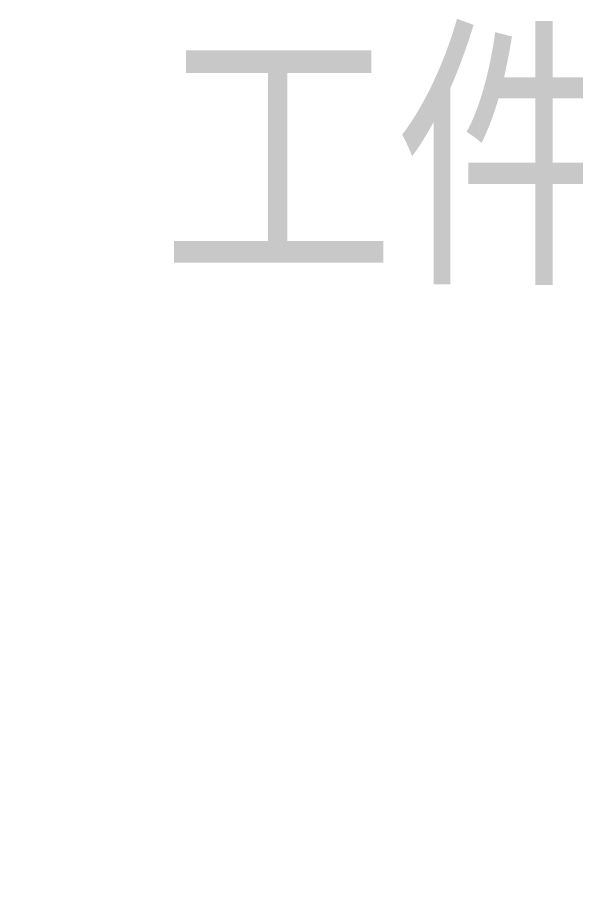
# Model space of a CAD drawing. Header units: millimetres. Extents: x 1333 to 106363, y -60675 to -5704.
# Drawn here: x 6551.21 to 6569.53, y -60113.83 to -60085.37 of the extents above; entities that cross this region are included whole.
import ezdxf

# ---------------------------------------------------------------- set-up
doc = ezdxf.new("R2010")
doc.units = ezdxf.units.MM
doc.header["$LTSCALE"] = 0.5
doc.layers.add('标注线', color=3, linetype='Continuous', lineweight=18)
doc.styles.add('DIM', font='romans.shx', dxfattribs={"width": 0.8, "bigfont": 'bigfont.shx'})
doc.dimstyles.new('DEH 1-2$7', dxfattribs={"dimscale": 2, "dimtxt": 3.5, "dimasz": 2.5, "dimexe": 1, "dimexo": 0.625, "dimgap": 1.2, "dimtad": 1, "dimdsep": 46, "dimtxsty": 'DIM', "dimblk": 'OPEN', "dimcen": 0, "dimclrd": 8, "dimclre": 8, "dimclrt": 2, "dimazin": 2, "dimtfac": 0.5, "dimtmove": 0, "dimatfit": 3, "dimldrblk": 'OPEN', "dimfxl": 1, "dimtolj": 2, "dimlwd": 13, "dimlwe": 13, "dimarcsym": 1})

# ---------------------------------------------------------------- blocks, each defined once
blk = doc.blocks.new('_Open')
at = {"color": 0, "linetype": 'ByBlock', "lineweight": -2}
for p, q in [((-1, 0.1667), (0, 0)), ((-1, -0.1667), (0, 0)), ((0, 0), (-1, 0))]:
    blk.add_line(p, q, dxfattribs=at)

msp = doc.modelspace()

# ---------------------------------------------------------------- texts
at = {"layer": '标注线', "color": 2, "insert": (6670.531, -60094.419), "char_height": 7, "attachment_point": 9, "style": 'DIM'}
msp.add_mtext('{\\fSimSun|b0|i0|c134|p2;工件面不喷漆，平面保持光洁平整}', dxfattribs=at)

# ---------------------------------------------------------------- leaders
at = {"layer": '标注线', "annotation_type": 0, "has_hookline": 1, "hookline_direction": 1, "text_width": 119.321}
msp.add_leader([(6757.189, -60113.828), (6677.931, -60090.919), (6672.931, -60090.919)], dimstyle='DEH 1-2$7', override={"dimgap": 1.2, "dimtad": 0}, dxfattribs=at)

doc.saveas('drawing.dxf')
